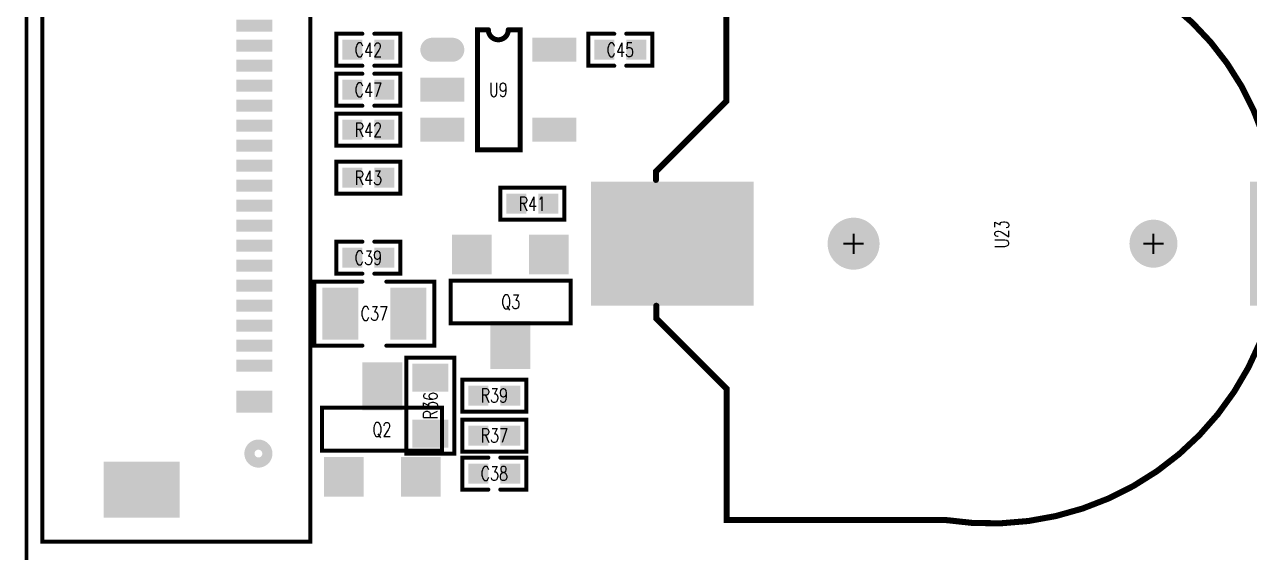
# Model space of a CAD drawing. Extents: x -4 to 157, y -7 to 87.
# Drawn here: x -3.55 to 27.09, y 52.23 to 65.43 of the extents above; entities that cross this region are included whole.
import ezdxf
from ezdxf.enums import TextEntityAlignment as Align

# ---------------------------------------------------------------- set-up
doc = ezdxf.new("R2010")
doc.units = 0
for name, color, linetype in [('BOARD_OUTLINE_00', 254, 'CONTINUOUS'), ('DRIL_NPLTE_THRU_01', 3, 'CONTINUOUS'), ('DRIL_NPLTE_THRU_02', 171, 'CONTINUOUS'), ('DRIL_NPLTE_THRU_03', 222, 'CONTINUOUS'), ('DRIL_NPLTE_THRU_04', 2, 'CONTINUOUS'), ('DRIL_PLTE_THRU_01', 3, 'CONTINUOUS'), ('DRIL_PLTE_THRU_02', 171, 'CONTINUOUS'), ('DRIL_PLTE_THRU_03', 222, 'CONTINUOUS'), ('DRIL_PLTE_THRU_04', 2, 'CONTINUOUS'), ('DRIL_SYMBOL', 254, 'CONTINUOUS'), ('PADS_BOT', 56, 'CONTINUOUS'), ('PADS_INNER', 96, 'CONTINUOUS'), ('PADS_TOP', 96, 'CONTINUOUS'), ('PART_NAME_126', 6, 'CONTINUOUS'), ('PART_TOP_2DLINE_00', 255, 'CONTINUOUS'), ('PART_TOP_2DLINE_126', 255, 'CONTINUOUS'), ('TAG_00', 254, 'CONTINUOUS'), ('TAG_01', 254, 'CONTINUOUS')]:
    doc.layers.add(name, color=color, linetype=linetype)
doc.styles.add('W0$05', font='simplex', dxfattribs={"width": 0.75})

# ---------------------------------------------------------------- blocks, each defined once
blk = doc.blocks.new('BOARD_5')
at = {"layer": 'BOARD_OUTLINE_00', "const_width": 0.1}
blk.add_lwpolyline([(0, -3.5, -0.414214), (3.5, 0), (156.51, 0, -0.414214), (160.01, -3.5), (160.01, -86.52, -0.414214), (156.51, -90.02), (3.5, -90.02, -0.414214), (0, -86.52)], format="xyb", close=True, dxfattribs=at)
blk = doc.blocks.new('SMOOTH_0$1')
at = {"const_width": 0.05}
blk.add_lwpolyline([(-0.025, 0, 1), (0.025, 0, 1)], format="xyb", close=True, dxfattribs=at)
blk = doc.blocks.new('PART_BODY_TOP_280')
at = {"layer": 'PART_TOP_2DLINE_126', "const_width": 0.1}
for points in [[(-0.3, 0.8), (-1.5, 0.8), (-1.5, -0.8), (-0.3, -0.8)], [(0.3, 0.8), (1.5, 0.8), (1.5, -0.8), (0.3, -0.8)]]:
    blk.add_lwpolyline(points, dxfattribs=at)
at = {"layer": 'PART_TOP_2DLINE_126'}
for p in [(-1.5, 0.8), (-0.3, 0.8), (0.3, 0.8), (1.5, 0.8), (-1.5, -0.8), (-0.3, -0.8), (0.3, -0.8), (1.5, -0.8)]:
    blk.add_blockref('SMOOTH_0$1', p, dxfattribs=at)
blk = doc.blocks.new('DRIL_HOLE_0')
blk.add_lwpolyline([(0, 0, 1), (0, 0, 1)], format="xyb", close=True)
blk = doc.blocks.new('PAD_0')
blk.add_lwpolyline([(0, 0, 1), (0, 0, 1)], format="xyb", close=True)
blk = doc.blocks.new('PAD_15')
at = {"const_width": 0.9}
blk.add_lwpolyline([(-0.65, 0), (0.65, 0)], dxfattribs=at)
blk = doc.blocks.new('STK_TOP_12')
at = {"layer": 'DRIL_PLTE_THRU_01'}
blk.add_blockref('DRIL_HOLE_0', (0, 0), dxfattribs=at)
at = {"layer": 'DRIL_PLTE_THRU_02'}
blk.add_blockref('DRIL_HOLE_0', (0, 0), dxfattribs=at)
at = {"layer": 'DRIL_PLTE_THRU_03'}
blk.add_blockref('DRIL_HOLE_0', (0, 0), dxfattribs=at)
at = {"layer": 'DRIL_PLTE_THRU_04'}
blk.add_blockref('DRIL_HOLE_0', (0, 0), dxfattribs=at)
at = {"layer": 'PADS_BOT'}
blk.add_blockref('PAD_0', (0, 0), dxfattribs=at)
at = {"layer": 'PADS_INNER'}
blk.add_blockref('PAD_0', (0, 0), dxfattribs=at)
at = {"layer": 'PADS_TOP', "rotation": 90}
blk.add_blockref('PAD_15', (0, 0), dxfattribs=at)
blk = doc.blocks.new('SYM_TOP_10')
for name, p in [('STK_TOP_12', (-0.85, 0)), ('STK_TOP_12', (0.85, 0)), ('PART_BODY_TOP_280', (0, 0))]:
    blk.add_blockref(name, p)
blk = doc.blocks.new('PART_TOP_80')
blk.add_blockref('SYM_TOP_10', (0, 0))
at = {"layer": 'PART_NAME_126', "style": 'W0$05', "width": 0.75}
blk.add_text('C37', height=0.35, dxfattribs=at).set_placement((0, 0), align=Align.MIDDLE_CENTER)
blk = doc.blocks.new('PART_BODY_TOP_275')
at = {"layer": 'PART_TOP_2DLINE_126', "const_width": 0.1}
for points in [[(-0.15, 0.4), (-0.8, 0.4), (-0.8, -0.4), (-0.15, -0.4)], [(0.15, -0.4), (0.8, -0.4), (0.8, 0.4), (0.15, 0.4)]]:
    blk.add_lwpolyline(points, dxfattribs=at)
at = {"layer": 'PART_TOP_2DLINE_126'}
for p in [(-0.8, 0.4), (-0.15, 0.4), (0.15, 0.4), (0.8, 0.4), (-0.8, -0.4), (-0.15, -0.4), (0.15, -0.4), (0.8, -0.4)]:
    blk.add_blockref('SMOOTH_0$1', p, dxfattribs=at)
blk = doc.blocks.new('PAD_11')
at = {"const_width": 0.5}
blk.add_lwpolyline([(-0.25, 0), (0.25, 0)], dxfattribs=at)
blk = doc.blocks.new('STK_TOP_7')
at = {"layer": 'DRIL_PLTE_THRU_01'}
blk.add_blockref('DRIL_HOLE_0', (0, 0), dxfattribs=at)
at = {"layer": 'DRIL_PLTE_THRU_02'}
blk.add_blockref('DRIL_HOLE_0', (0, 0), dxfattribs=at)
at = {"layer": 'DRIL_PLTE_THRU_03'}
blk.add_blockref('DRIL_HOLE_0', (0, 0), dxfattribs=at)
at = {"layer": 'DRIL_PLTE_THRU_04'}
blk.add_blockref('DRIL_HOLE_0', (0, 0), dxfattribs=at)
at = {"layer": 'PADS_BOT'}
blk.add_blockref('PAD_0', (0, 0), dxfattribs=at)
at = {"layer": 'PADS_INNER'}
blk.add_blockref('PAD_0', (0, 0), dxfattribs=at)
at = {"layer": 'PADS_TOP'}
blk.add_blockref('PAD_11', (0, 0), dxfattribs=at)
blk = doc.blocks.new('SYM_TOP_5')
for name, p in [('PART_BODY_TOP_275', (0, 0)), ('STK_TOP_7', (-0.4, 0)), ('STK_TOP_7', (0.4, 0))]:
    blk.add_blockref(name, p)
blk = doc.blocks.new('PART_TOP_81')
blk.add_blockref('SYM_TOP_5', (0, 0))
at = {"layer": 'PART_NAME_126', "style": 'W0$05', "width": 0.75}
blk.add_text('C38', height=0.35, dxfattribs=at).set_placement((0, 0), align=Align.MIDDLE_CENTER)
blk = doc.blocks.new('PART_TOP_82')
blk.add_blockref('SYM_TOP_5', (0, 0))
at = {"layer": 'PART_NAME_126', "style": 'W0$05', "width": 0.75}
blk.add_text('C39', height=0.35, dxfattribs=at).set_placement((0, 0), align=Align.MIDDLE_CENTER)
blk = doc.blocks.new('PART_TOP_86')
blk.add_blockref('SYM_TOP_5', (0, 0))
at = {"layer": 'PART_NAME_126', "style": 'W0$05', "width": 0.75}
blk.add_text('C42', height=0.35, rotation=180, dxfattribs=at).set_placement((0, 0), align=Align.MIDDLE_CENTER)
blk = doc.blocks.new('PART_TOP_89')
blk.add_blockref('SYM_TOP_5', (0, 0))
at = {"layer": 'PART_NAME_126', "style": 'W0$05', "width": 0.75}
blk.add_text('C45', height=0.35, dxfattribs=at).set_placement((0, 0), align=Align.MIDDLE_CENTER)
blk = doc.blocks.new('PART_TOP_91')
blk.add_blockref('SYM_TOP_5', (0, 0))
at = {"layer": 'PART_NAME_126', "style": 'W0$05', "width": 0.75}
blk.add_text('C47', height=0.35, rotation=180, dxfattribs=at).set_placement((0, 0), align=Align.MIDDLE_CENTER)
blk = doc.blocks.new('PART_BODY_TOP_294')
at = {"layer": 'PART_TOP_2DLINE_00', "const_width": 0.254}
blk.add_lwpolyline([(1.076, 0.1, 1), (1.524, 0.1, 1)], format="xyb", close=True, dxfattribs=at)
at = {"layer": 'PART_TOP_2DLINE_126', "const_width": 0.1}
blk.add_lwpolyline([(-24.8, 1.4), (3.5, 1.4), (3.5, -5.3), (-24.8, -5.3)], close=True, dxfattribs=at)
at = {"layer": 'PART_TOP_2DLINE_126'}
for p in [(-24.8, 1.4), (3.5, 1.4), (-24.8, -5.3), (3.5, -5.3)]:
    blk.add_blockref('SMOOTH_0$1', p, dxfattribs=at)
blk = doc.blocks.new('PAD_31')
at = {"const_width": 0.3}
blk.add_lwpolyline([(-0.45, 0), (0.45, 0)], dxfattribs=at)
blk = doc.blocks.new('STK_TOP_26')
at = {"layer": 'DRIL_PLTE_THRU_01'}
blk.add_blockref('DRIL_HOLE_0', (0, 0), dxfattribs=at)
at = {"layer": 'DRIL_PLTE_THRU_02'}
blk.add_blockref('DRIL_HOLE_0', (0, 0), dxfattribs=at)
at = {"layer": 'DRIL_PLTE_THRU_03'}
blk.add_blockref('DRIL_HOLE_0', (0, 0), dxfattribs=at)
at = {"layer": 'DRIL_PLTE_THRU_04'}
blk.add_blockref('DRIL_HOLE_0', (0, 0), dxfattribs=at)
at = {"layer": 'PADS_BOT'}
blk.add_blockref('PAD_0', (0, 0), dxfattribs=at)
at = {"layer": 'PADS_INNER'}
blk.add_blockref('PAD_0', (0, 0), dxfattribs=at)
at = {"layer": 'PADS_TOP', "rotation": 90}
blk.add_blockref('PAD_31', (0, 0), dxfattribs=at)
blk = doc.blocks.new('PAD_32')
at = {"const_width": 0.55}
blk.add_lwpolyline([(-0.45, 0), (0.45, 0)], dxfattribs=at)
blk = doc.blocks.new('STK_TOP_27')
at = {"layer": 'DRIL_PLTE_THRU_01'}
blk.add_blockref('DRIL_HOLE_0', (0, 0), dxfattribs=at)
at = {"layer": 'DRIL_PLTE_THRU_02'}
blk.add_blockref('DRIL_HOLE_0', (0, 0), dxfattribs=at)
at = {"layer": 'DRIL_PLTE_THRU_03'}
blk.add_blockref('DRIL_HOLE_0', (0, 0), dxfattribs=at)
at = {"layer": 'DRIL_PLTE_THRU_04'}
blk.add_blockref('DRIL_HOLE_0', (0, 0), dxfattribs=at)
at = {"layer": 'PADS_BOT'}
blk.add_blockref('PAD_0', (0, 0), dxfattribs=at)
at = {"layer": 'PADS_INNER'}
blk.add_blockref('PAD_0', (0, 0), dxfattribs=at)
at = {"layer": 'PADS_TOP', "rotation": 90}
blk.add_blockref('PAD_32', (0, 0), dxfattribs=at)
blk = doc.blocks.new('PAD_33')
at = {"const_width": 1.4}
blk.add_lwpolyline([(-0.95, 0), (0.95, 0)], dxfattribs=at)
blk = doc.blocks.new('STK_TOP_28')
at = {"layer": 'DRIL_PLTE_THRU_01'}
blk.add_blockref('DRIL_HOLE_0', (0, 0), dxfattribs=at)
at = {"layer": 'DRIL_PLTE_THRU_02'}
blk.add_blockref('DRIL_HOLE_0', (0, 0), dxfattribs=at)
at = {"layer": 'DRIL_PLTE_THRU_03'}
blk.add_blockref('DRIL_HOLE_0', (0, 0), dxfattribs=at)
at = {"layer": 'DRIL_PLTE_THRU_04'}
blk.add_blockref('DRIL_HOLE_0', (0, 0), dxfattribs=at)
at = {"layer": 'PADS_BOT'}
blk.add_blockref('PAD_0', (0, 0), dxfattribs=at)
at = {"layer": 'PADS_INNER'}
blk.add_blockref('PAD_0', (0, 0), dxfattribs=at)
at = {"layer": 'PADS_TOP', "rotation": 90}
blk.add_blockref('PAD_33', (0, 0), dxfattribs=at)
blk = doc.blocks.new('SYM_TOP_24')
for name, p in [('PART_BODY_TOP_294', (0, 0)), ('STK_TOP_27', (-21.3, 0)), ('STK_TOP_27', (0, 0)), ('STK_TOP_26', (-20.4, 0)), ('STK_TOP_26', (-19.9, 0)), ('STK_TOP_26', (-19.4, 0)), ('STK_TOP_26', (-18.9, 0)), ('STK_TOP_26', (-18.4, 0)), ('STK_TOP_26', (-17.9, 0)), ('STK_TOP_26', (-17.4, 0)), ('STK_TOP_26', (-16.9, 0)), ('STK_TOP_26', (-16.4, 0)), ('STK_TOP_26', (-15.9, 0)), ('STK_TOP_26', (-15.4, 0)), ('STK_TOP_26', (-14.9, 0)), ('STK_TOP_26', (-14.4, 0)), ('STK_TOP_26', (-13.9, 0)), ('STK_TOP_26', (-13.4, 0)), ('STK_TOP_26', (-12.9, 0)), ('STK_TOP_26', (-12.4, 0)), ('STK_TOP_26', (-11.9, 0)), ('STK_TOP_26', (-11.4, 0)), ('STK_TOP_26', (-10.9, 0)), ('STK_TOP_26', (-10.4, 0)), ('STK_TOP_26', (-9.9, 0)), ('STK_TOP_26', (-9.4, 0)), ('STK_TOP_26', (-8.9, 0)), ('STK_TOP_26', (-8.4, 0)), ('STK_TOP_26', (-7.9, 0)), ('STK_TOP_26', (-7.4, 0)), ('STK_TOP_26', (-6.9, 0)), ('STK_TOP_26', (-6.4, 0)), ('STK_TOP_26', (-5.9, 0)), ('STK_TOP_26', (-5.4, 0)), ('STK_TOP_26', (-4.9, 0)), ('STK_TOP_26', (-4.4, 0)), ('STK_TOP_26', (-3.9, 0)), ('STK_TOP_26', (-3.4, 0)), ('STK_TOP_26', (-2.9, 0)), ('STK_TOP_26', (-2.4, 0)), ('STK_TOP_26', (-1.9, 0)), ('STK_TOP_26', (-1.4, 0)), ('STK_TOP_26', (-0.9, 0)), ('STK_TOP_28', (-23.5, -2.82)), ('STK_TOP_28', (2.2, -2.82))]:
    blk.add_blockref(name, p)
blk = doc.blocks.new('PART_TOP_191')
blk.add_blockref('SYM_TOP_24', (0, 0))
at = {"layer": 'PART_NAME_126', "style": 'W0$05', "width": 0.75}
blk.add_text('J11', height=0.35, rotation=180, dxfattribs=at).set_placement((-10.65, -1.95), align=Align.MIDDLE_CENTER)
blk = doc.blocks.new('PART_BODY_TOP_309')
at = {"layer": 'PART_TOP_2DLINE_126', "const_width": 0.1}
blk.add_lwpolyline([(1.489, -0.473), (-1.511, -0.473), (-1.511, 0.595), (1.489, 0.595)], close=True, dxfattribs=at)
at = {"layer": 'PART_TOP_2DLINE_126'}
for p in [(-1.511, 0.595), (1.489, 0.595), (-1.511, -0.473), (1.489, -0.473)]:
    blk.add_blockref('SMOOTH_0$1', p, dxfattribs=at)
blk = doc.blocks.new('PAD_63')
at = {"const_width": 0.9906}
blk.add_lwpolyline([(-0.4953, 0), (0.4953, 0)], dxfattribs=at)
blk = doc.blocks.new('STK_TOP_57')
at = {"layer": 'DRIL_PLTE_THRU_01'}
blk.add_blockref('DRIL_HOLE_0', (0, 0), dxfattribs=at)
at = {"layer": 'DRIL_PLTE_THRU_02'}
blk.add_blockref('DRIL_HOLE_0', (0, 0), dxfattribs=at)
at = {"layer": 'DRIL_PLTE_THRU_03'}
blk.add_blockref('DRIL_HOLE_0', (0, 0), dxfattribs=at)
at = {"layer": 'DRIL_PLTE_THRU_04'}
blk.add_blockref('DRIL_HOLE_0', (0, 0), dxfattribs=at)
at = {"layer": 'PADS_BOT'}
blk.add_blockref('PAD_0', (0, 0), dxfattribs=at)
at = {"layer": 'PADS_INNER'}
blk.add_blockref('PAD_0', (0, 0), dxfattribs=at)
at = {"layer": 'PADS_TOP'}
blk.add_blockref('PAD_63', (0, 0), dxfattribs=at)
blk = doc.blocks.new('PAD_64')
at = {"const_width": 1}
blk.add_lwpolyline([(-0.6, 0), (0.6, 0)], dxfattribs=at)
blk = doc.blocks.new('STK_TOP_58')
at = {"layer": 'DRIL_PLTE_THRU_01'}
blk.add_blockref('DRIL_HOLE_0', (0, 0), dxfattribs=at)
at = {"layer": 'DRIL_PLTE_THRU_02'}
blk.add_blockref('DRIL_HOLE_0', (0, 0), dxfattribs=at)
at = {"layer": 'DRIL_PLTE_THRU_03'}
blk.add_blockref('DRIL_HOLE_0', (0, 0), dxfattribs=at)
at = {"layer": 'DRIL_PLTE_THRU_04'}
blk.add_blockref('DRIL_HOLE_0', (0, 0), dxfattribs=at)
at = {"layer": 'PADS_BOT'}
blk.add_blockref('PAD_0', (0, 0), dxfattribs=at)
at = {"layer": 'PADS_INNER'}
blk.add_blockref('PAD_0', (0, 0), dxfattribs=at)
at = {"layer": 'PADS_TOP', "rotation": 90}
blk.add_blockref('PAD_64', (0, 0), dxfattribs=at)
blk = doc.blocks.new('SYM_TOP_39')
for name, p in [('STK_TOP_58', (0, 1.131)), ('PART_BODY_TOP_309', (0, 0)), ('STK_TOP_57', (-0.965, -1.131)), ('STK_TOP_57', (0.965, -1.131))]:
    blk.add_blockref(name, p)
blk = doc.blocks.new('PART_TOP_226')
blk.add_blockref('SYM_TOP_39', (0, 0))
at = {"layer": 'PART_NAME_126', "style": 'W0$05', "width": 0.75}
blk.add_text('Q2', height=0.35, dxfattribs=at).set_placement((-0.011, 0.052), align=Align.MIDDLE_CENTER)
blk = doc.blocks.new('PART_TOP_227')
blk.add_blockref('SYM_TOP_39', (0, 0))
at = {"layer": 'PART_NAME_126', "style": 'W0$05', "width": 0.75}
blk.add_text('Q3', height=0.35, rotation=180, dxfattribs=at).set_placement((-0.011, 0.052), align=Align.MIDDLE_CENTER)
blk = doc.blocks.new('PART_BODY_TOP_289')
at = {"layer": 'PART_TOP_2DLINE_126', "const_width": 0.1}
blk.add_lwpolyline([(-1.2, 0.6), (1.2, 0.6), (1.2, -0.6), (-1.2, -0.6)], close=True, dxfattribs=at)
at = {"layer": 'PART_TOP_2DLINE_126'}
for p in [(-1.2, 0.6), (1.2, 0.6), (-1.2, -0.6), (1.2, -0.6)]:
    blk.add_blockref('SMOOTH_0$1', p, dxfattribs=at)
blk = doc.blocks.new('PAD_14')
at = {"const_width": 0.7}
blk.add_lwpolyline([(-0.45, 0), (0.45, 0)], dxfattribs=at)
blk = doc.blocks.new('STK_TOP_10')
at = {"layer": 'DRIL_PLTE_THRU_01'}
blk.add_blockref('DRIL_HOLE_0', (0, 0), dxfattribs=at)
at = {"layer": 'DRIL_PLTE_THRU_02'}
blk.add_blockref('DRIL_HOLE_0', (0, 0), dxfattribs=at)
at = {"layer": 'DRIL_PLTE_THRU_03'}
blk.add_blockref('DRIL_HOLE_0', (0, 0), dxfattribs=at)
at = {"layer": 'DRIL_PLTE_THRU_04'}
blk.add_blockref('DRIL_HOLE_0', (0, 0), dxfattribs=at)
at = {"layer": 'PADS_BOT'}
blk.add_blockref('PAD_0', (0, 0), dxfattribs=at)
at = {"layer": 'PADS_INNER'}
blk.add_blockref('PAD_0', (0, 0), dxfattribs=at)
at = {"layer": 'PADS_TOP', "rotation": 90}
blk.add_blockref('PAD_14', (0, 0), dxfattribs=at)
blk = doc.blocks.new('SYM_TOP_19')
for name, p in [('PART_BODY_TOP_289', (0, 0)), ('STK_TOP_10', (-0.7, 0)), ('STK_TOP_10', (0.7, 0))]:
    blk.add_blockref(name, p)
blk = doc.blocks.new('PART_TOP_335')
blk.add_blockref('SYM_TOP_19', (0, 0))
at = {"layer": 'PART_NAME_126', "style": 'W0$05', "width": 0.75}
blk.add_text('R36', height=0.35, dxfattribs=at).set_placement((0, 0), align=Align.MIDDLE_CENTER)
blk = doc.blocks.new('PART_BODY_TOP_290')
at = {"layer": 'PART_TOP_2DLINE_126', "const_width": 0.1}
blk.add_lwpolyline([(-0.8, 0.4), (0.8, 0.4), (0.8, -0.4), (-0.8, -0.4)], close=True, dxfattribs=at)
at = {"layer": 'PART_TOP_2DLINE_126'}
for p in [(-0.8, 0.4), (0.8, 0.4), (-0.8, -0.4), (0.8, -0.4)]:
    blk.add_blockref('SMOOTH_0$1', p, dxfattribs=at)
blk = doc.blocks.new('SYM_TOP_20')
for name, p in [('PART_BODY_TOP_290', (0, 0)), ('STK_TOP_7', (-0.4, 0)), ('STK_TOP_7', (0.4, 0))]:
    blk.add_blockref(name, p)
blk = doc.blocks.new('PART_TOP_336')
blk.add_blockref('SYM_TOP_20', (0, 0))
at = {"layer": 'PART_NAME_126', "style": 'W0$05', "width": 0.75}
blk.add_text('R37', height=0.35, dxfattribs=at).set_placement((0, 0), align=Align.MIDDLE_CENTER)
blk = doc.blocks.new('PART_TOP_338')
blk.add_blockref('SYM_TOP_20', (0, 0))
at = {"layer": 'PART_NAME_126', "style": 'W0$05', "width": 0.75}
blk.add_text('R39', height=0.35, rotation=180, dxfattribs=at).set_placement((0, 0), align=Align.MIDDLE_CENTER)
blk = doc.blocks.new('PART_TOP_341')
blk.add_blockref('SYM_TOP_20', (0, 0))
at = {"layer": 'PART_NAME_126', "style": 'W0$05', "width": 0.75}
blk.add_text('R41', height=0.35, dxfattribs=at).set_placement((0, 0), align=Align.MIDDLE_CENTER)
blk = doc.blocks.new('PART_TOP_342')
blk.add_blockref('SYM_TOP_20', (0, 0))
at = {"layer": 'PART_NAME_126', "style": 'W0$05', "width": 0.75}
blk.add_text('R42', height=0.35, rotation=180, dxfattribs=at).set_placement((0, 0), align=Align.MIDDLE_CENTER)
blk = doc.blocks.new('PART_TOP_343')
blk.add_blockref('SYM_TOP_20', (0, 0))
at = {"layer": 'PART_NAME_126', "style": 'W0$05', "width": 0.75}
blk.add_text('R43', height=0.35, dxfattribs=at).set_placement((0, 0), align=Align.MIDDLE_CENTER)
blk = doc.blocks.new('SMOOTH_0$1524')
at = {"const_width": 0.0762}
blk.add_lwpolyline([(-0.0381, 0, 1), (0.0381, 0, 1)], format="xyb", close=True, dxfattribs=at)
blk = doc.blocks.new('PART_BODY_TOP_321')
at = {"layer": 'PART_TOP_2DLINE_126', "const_width": 0.152}
for points in [[(-1.811, -6.584, -0.37488), (-6.91, 1.526), (-6.91, 6.991), (-3.631, 6.991), (-1.873, 8.749), (-1.554, 8.749)], [(1.597, 8.758), (1.806, 8.758), (3.569, 6.995), (7.335, 6.995), (7.335, 1.534, -0.406566), (2.074, -6.608)]]:
    blk.add_lwpolyline(points, format="xyb", dxfattribs=at)
at = {"layer": 'TAG_00'}
blk.add_lwpolyline([(0, 0), (0, 0)], dxfattribs=at)
at = {"layer": 'TAG_01'}
blk.add_lwpolyline([(0, 0), (0, 0)], dxfattribs=at)
at = {"layer": 'PART_TOP_2DLINE_126'}
for p in [(-1.873, 8.749), (-1.554, 8.749), (1.597, 8.758), (1.806, 8.758), (-6.91, 6.991), (-3.631, 6.991), (3.569, 6.995), (7.335, 6.995), (-6.91, 1.526), (7.335, 1.534), (-1.811, -6.584), (2.074, -6.608)]:
    blk.add_blockref('SMOOTH_0$1524', p, dxfattribs=at)
blk = doc.blocks.new('PAD_81')
at = {"const_width": 3.099}
blk.add_lwpolyline([(-2.032, 0), (2.032, 0)], dxfattribs=at)
blk = doc.blocks.new('STK_TOP_78')
at = {"layer": 'DRIL_PLTE_THRU_01'}
blk.add_blockref('DRIL_HOLE_0', (0, 0), dxfattribs=at)
at = {"layer": 'DRIL_PLTE_THRU_02'}
blk.add_blockref('DRIL_HOLE_0', (0, 0), dxfattribs=at)
at = {"layer": 'DRIL_PLTE_THRU_03'}
blk.add_blockref('DRIL_HOLE_0', (0, 0), dxfattribs=at)
at = {"layer": 'DRIL_PLTE_THRU_04'}
blk.add_blockref('DRIL_HOLE_0', (0, 0), dxfattribs=at)
at = {"layer": 'PADS_BOT'}
blk.add_blockref('PAD_0', (0, 0), dxfattribs=at)
at = {"layer": 'PADS_INNER'}
blk.add_blockref('PAD_0', (0, 0), dxfattribs=at)
at = {"layer": 'PADS_TOP', "rotation": 90}
blk.add_blockref('PAD_81', (0, 0), dxfattribs=at)
blk = doc.blocks.new('DRIL_SYMBOL_1$2')
at = {"layer": 'DRIL_SYMBOL', "const_width": 0.0508}
for points in [[(-0.254, 0), (0.254, 0)], [(0, -0.254), (0, 0.254)]]:
    blk.add_lwpolyline(points, dxfattribs=at)
blk = doc.blocks.new('DRIL_HOLE_1$2')
at = {"const_width": 0.6}
blk.add_lwpolyline([(-0.3, 0, 1), (0.3, 0, 1)], format="xyb", close=True, dxfattribs=at)
blk.add_blockref('DRIL_SYMBOL_1$2', (0, 0))
blk = doc.blocks.new('PAD_82')
at = {"const_width": 0.6}
blk.add_lwpolyline([(0, -0.3, 1), (0, 0.3, 1)], format="xyb", close=True, dxfattribs=at)
blk = doc.blocks.new('STK_TOP_79')
at = {"layer": 'DRIL_NPLTE_THRU_01'}
blk.add_blockref('DRIL_HOLE_1$2', (0, 0), dxfattribs=at)
at = {"layer": 'DRIL_NPLTE_THRU_02'}
blk.add_blockref('DRIL_HOLE_1$2', (0, 0), dxfattribs=at)
at = {"layer": 'DRIL_NPLTE_THRU_03'}
blk.add_blockref('DRIL_HOLE_1$2', (0, 0), dxfattribs=at)
at = {"layer": 'DRIL_NPLTE_THRU_04'}
blk.add_blockref('DRIL_HOLE_1$2', (0, 0), dxfattribs=at)
at = {"layer": 'PADS_BOT'}
blk.add_blockref('PAD_82', (0, 0), dxfattribs=at)
at = {"layer": 'PADS_INNER'}
blk.add_blockref('PAD_82', (0, 0), dxfattribs=at)
at = {"layer": 'PADS_TOP'}
blk.add_blockref('PAD_82', (0, 0), dxfattribs=at)
blk = doc.blocks.new('DRIL_SYMBOL_1$299972')
at = {"layer": 'DRIL_SYMBOL', "const_width": 0.0508}
for points in [[(-0.254, 0), (0.254, 0)], [(0, -0.254), (0, 0.254)]]:
    blk.add_lwpolyline(points, dxfattribs=at)
blk = doc.blocks.new('DRIL_HOLE_1$299972')
at = {"const_width": 0.65}
blk.add_lwpolyline([(-0.325, 0, 1), (0.325, 0, 1)], format="xyb", close=True, dxfattribs=at)
blk.add_blockref('DRIL_SYMBOL_1$299972', (0, 0))
blk = doc.blocks.new('PAD_30')
at = {"const_width": 0.65}
blk.add_lwpolyline([(0, -0.325, 1), (0, 0.325, 1)], format="xyb", close=True, dxfattribs=at)
blk = doc.blocks.new('STK_TOP_80')
at = {"layer": 'DRIL_NPLTE_THRU_01'}
blk.add_blockref('DRIL_HOLE_1$299972', (0, 0), dxfattribs=at)
at = {"layer": 'DRIL_NPLTE_THRU_02'}
blk.add_blockref('DRIL_HOLE_1$299972', (0, 0), dxfattribs=at)
at = {"layer": 'DRIL_NPLTE_THRU_03'}
blk.add_blockref('DRIL_HOLE_1$299972', (0, 0), dxfattribs=at)
at = {"layer": 'DRIL_NPLTE_THRU_04'}
blk.add_blockref('DRIL_HOLE_1$299972', (0, 0), dxfattribs=at)
at = {"layer": 'PADS_BOT'}
blk.add_blockref('PAD_30', (0, 0), dxfattribs=at)
at = {"layer": 'PADS_INNER'}
blk.add_blockref('PAD_30', (0, 0), dxfattribs=at)
at = {"layer": 'PADS_TOP'}
blk.add_blockref('PAD_30', (0, 0), dxfattribs=at)
blk = doc.blocks.new('SYM_TOP_51')
for name, p in [('STK_TOP_78', (0, 8.348)), ('PART_BODY_TOP_321', (0, 0)), ('STK_TOP_80', (0, 3.815)), ('STK_TOP_79', (0, -3.685)), ('STK_TOP_78', (0, -8.134))]:
    blk.add_blockref(name, p)
blk = doc.blocks.new('PART_TOP_413')
blk.add_blockref('SYM_TOP_51', (0, 0))
at = {"layer": 'PART_NAME_126', "style": 'W0$05', "width": 0.75}
blk.add_text('U23', height=0.35, dxfattribs=at).set_placement((0.235, 0.107), align=Align.MIDDLE_CENTER)
blk = doc.blocks.new('SMOOTH_0$127')
at = {"const_width": 0.0635}
blk.add_lwpolyline([(-0.03175, 0, 1), (0.03175, 0, 1)], format="xyb", close=True, dxfattribs=at)
blk = doc.blocks.new('PART_BODY_TOP_319')
at = {"layer": 'PART_TOP_2DLINE_00', "const_width": 0.127}
blk.add_lwpolyline([(-0.25, 1.5, 1), (0.25, 1.5), (0.547, 1.5), (0.547, -1.5), (-0.521, -1.5), (-0.521, 1.5)], format="xyb", close=True, dxfattribs=at)
at = {"layer": 'PART_TOP_2DLINE_00'}
for p in [(-0.521, 1.5), (-0.25, 1.5), (0.25, 1.5), (0.547, 1.5), (-0.521, -1.5), (0.547, -1.5)]:
    blk.add_blockref('SMOOTH_0$127', p, dxfattribs=at)
blk = doc.blocks.new('PAD_74')
at = {"const_width": 0.3}
blk.add_lwpolyline([(-0.25, -0.15), (0.25, -0.15, 1), (0.25, 0.15), (-0.25, 0.15, 1)], format="xyb", close=True, dxfattribs=at)
blk = doc.blocks.new('STK_TOP_74')
at = {"layer": 'DRIL_PLTE_THRU_01'}
blk.add_blockref('DRIL_HOLE_0', (0, 0), dxfattribs=at)
at = {"layer": 'DRIL_PLTE_THRU_02'}
blk.add_blockref('DRIL_HOLE_0', (0, 0), dxfattribs=at)
at = {"layer": 'DRIL_PLTE_THRU_03'}
blk.add_blockref('DRIL_HOLE_0', (0, 0), dxfattribs=at)
at = {"layer": 'DRIL_PLTE_THRU_04'}
blk.add_blockref('DRIL_HOLE_0', (0, 0), dxfattribs=at)
at = {"layer": 'PADS_BOT'}
blk.add_blockref('PAD_0', (0, 0), dxfattribs=at)
at = {"layer": 'PADS_INNER'}
blk.add_blockref('PAD_0', (0, 0), dxfattribs=at)
at = {"layer": 'PADS_TOP'}
blk.add_blockref('PAD_74', (0, 0), dxfattribs=at)
blk = doc.blocks.new('PAD_75')
at = {"const_width": 0.6}
blk.add_lwpolyline([(-0.55, 0), (0.55, 0)], dxfattribs=at)
blk = doc.blocks.new('STK_TOP_73')
at = {"layer": 'DRIL_PLTE_THRU_01'}
blk.add_blockref('DRIL_HOLE_0', (0, 0), dxfattribs=at)
at = {"layer": 'DRIL_PLTE_THRU_02'}
blk.add_blockref('DRIL_HOLE_0', (0, 0), dxfattribs=at)
at = {"layer": 'DRIL_PLTE_THRU_03'}
blk.add_blockref('DRIL_HOLE_0', (0, 0), dxfattribs=at)
at = {"layer": 'DRIL_PLTE_THRU_04'}
blk.add_blockref('DRIL_HOLE_0', (0, 0), dxfattribs=at)
at = {"layer": 'PADS_BOT'}
blk.add_blockref('PAD_0', (0, 0), dxfattribs=at)
at = {"layer": 'PADS_INNER'}
blk.add_blockref('PAD_0', (0, 0), dxfattribs=at)
at = {"layer": 'PADS_TOP'}
blk.add_blockref('PAD_75', (0, 0), dxfattribs=at)
blk = doc.blocks.new('SYM_TOP_49')
for name, p in [('PART_BODY_TOP_319', (0, 0)), ('STK_TOP_74', (-1.4, 1)), ('STK_TOP_73', (1.4, 1)), ('STK_TOP_73', (-1.4, 0)), ('STK_TOP_73', (-1.4, -1)), ('STK_TOP_73', (1.4, -1))]:
    blk.add_blockref(name, p)
blk = doc.blocks.new('PART_TOP_425')
blk.add_blockref('SYM_TOP_49', (0, 0))
at = {"layer": 'PART_NAME_126', "style": 'W0$05', "width": 0.75}
blk.add_text('U9', height=0.35, dxfattribs=at).set_placement((0, 0), align=Align.MIDDLE_CENTER)

msp = doc.modelspace()

# ---------------------------------------------------------------- block references
for name, p in [('BOARD_5', (-3.5, 86.5)), ('PART_TOP_425', (8.3, 63.8)), ('PART_TOP_89', (11.35, 64.8)), ('PART_TOP_343', (5.05, 61.6)), ('PART_TOP_341', (9.15, 60.95)), ('PART_TOP_82', (5.05, 59.6)), ('PART_TOP_80', (5.2, 58.2)), ('PART_TOP_226', (5.4, 55.25)), ('PART_TOP_336', (8.2, 55.15)), ('PART_TOP_81', (8.2, 54.2))]:
    msp.add_blockref(name, p)
for name, p, rotation in [('PART_TOP_191', (2.2, 56), 270), ('PART_TOP_413', (21, 59.95), 90), ('PART_TOP_86', (5.05, 64.8), 180), ('PART_TOP_91', (5.05, 63.8), 180), ('PART_TOP_342', (5.05, 62.8), 180), ('PART_TOP_227', (8.6, 58.55), 180), ('PART_TOP_335', (6.6, 55.9), 90), ('PART_TOP_338', (8.2, 56.15), 180)]:
    msp.add_blockref(name, p, dxfattribs=dict(rotation=rotation))

doc.saveas('drawing.dxf')
